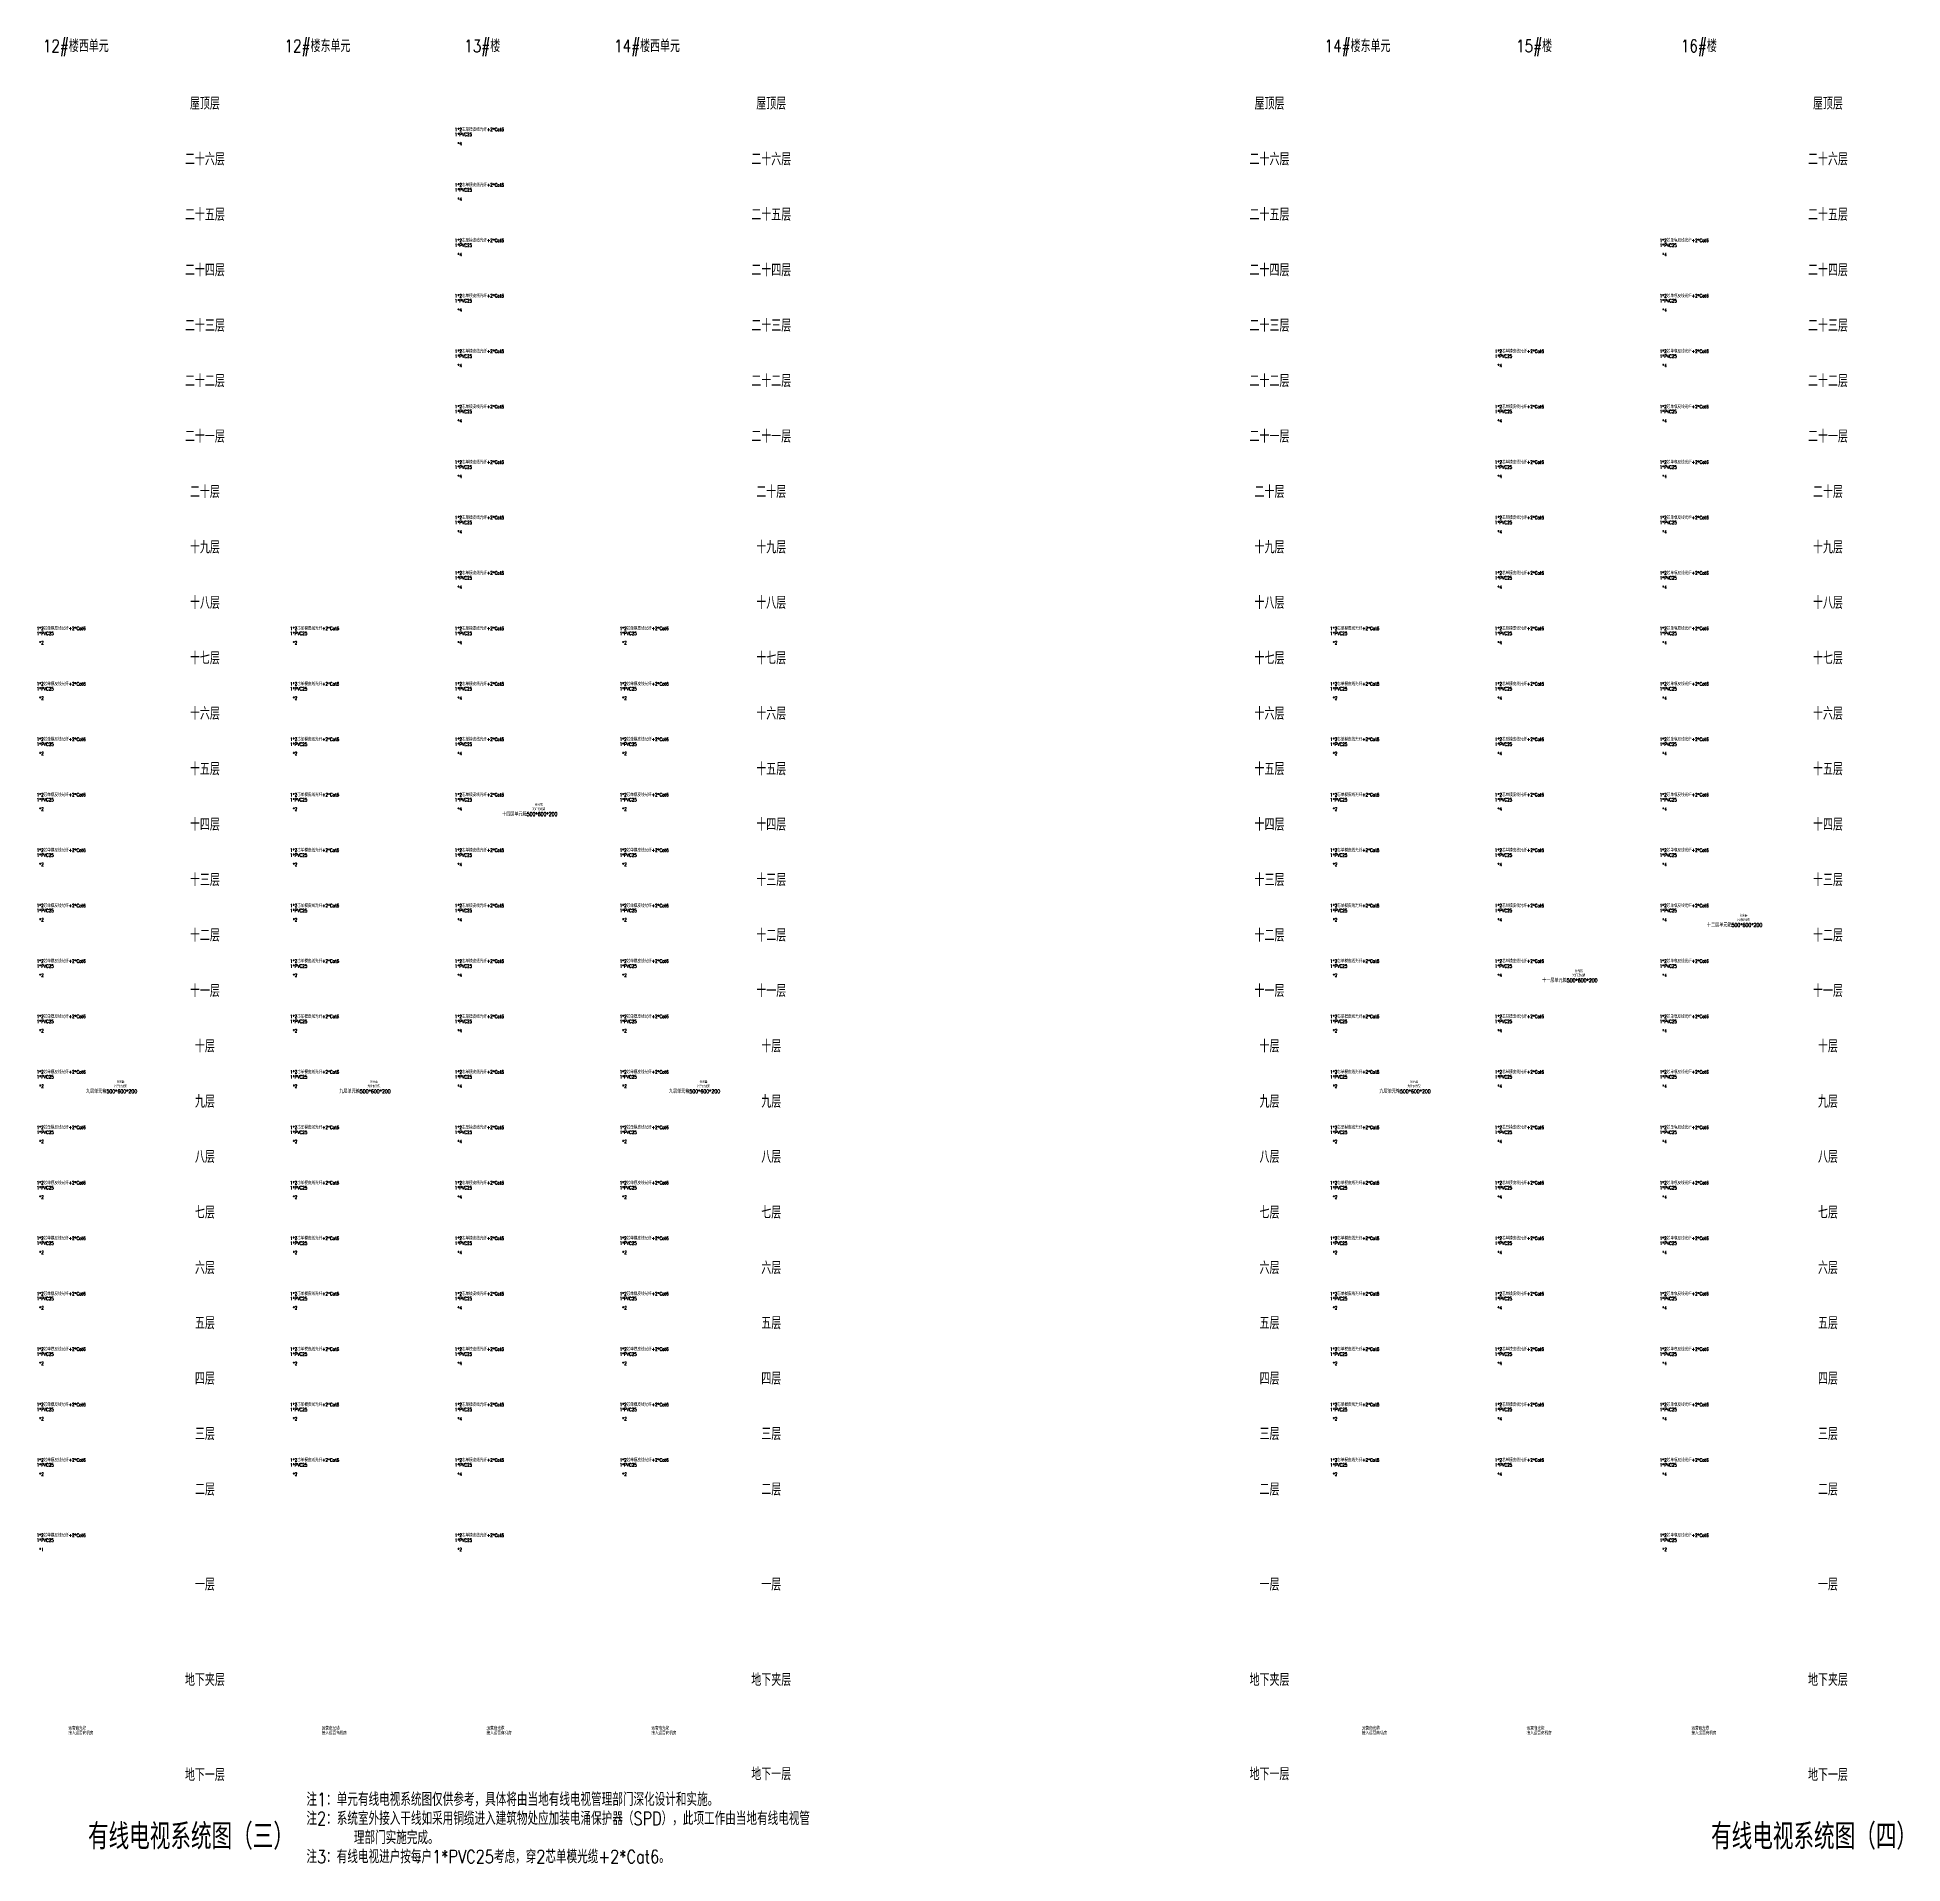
# Model space of a CAD drawing. Extents: x 2114868 to 5528286, y 1846921 to 2016792.
# Drawn here: x 4149461 to 4237773, y 1853081 to 1939561 of the extents above; entities that cross this region are included whole.
import ezdxf
from ezdxf.enums import TextEntityAlignment as Align

# ---------------------------------------------------------------- set-up
doc = ezdxf.new("R2010")
doc.units = 0
doc.header["$LTSCALE"] = 1000
doc.header["$MEASUREMENT"] = 0
for name, color, linetype in [('PUB_TITLE', 4, 'Continuous'), ('T-EQUP-LIST-PLAN', 3, 'Continuous'), ('智能化', 7, 'Continuous')]:
    doc.layers.add(name, color=color, linetype=linetype)
doc.styles.add('_TEL_DIM', font='SIMPLEX', dxfattribs={"width": 0.8, "height": 3.5, "bigfont": 'HZTXT'})
doc.styles.add('HZTXT', font='SIMPLEX.shx', dxfattribs={"width": 0.8, "height": 2500, "bigfont": 'HZTXT.shx'})

msp = doc.modelspace()

# ---------------------------------------------------------------- texts
at = {"layer": 'PUB_TITLE', "style": 'HZTXT', "width": 0.8}
for s, p in [('有线电视系统图（三）', (4151861, 1853759)), ('有线电视系统图（四）', (4228700, 1853759))]:
    msp.add_text(s, height=1218.8, dxfattribs=at).set_placement(p)
at = {"layer": 'T-EQUP-LIST-PLAN', "style": '_TEL_DIM', "width": 0.8}
for s, p in [('12#楼西单元', (4151282, 1939111)), ('12#楼东单元', (4162724, 1939111)), ('13#楼', (4170524, 1939111)), ('14#楼西单元', (4178324, 1939111)), ('14#楼东单元', (4211963, 1939111)), ('15#楼', (4220321, 1939111)), ('16#楼', (4228121, 1939111)), ('屋顶层', (4157396, 1936444)), ('屋顶层', (4184208, 1936444)), ('屋顶层', (4207797, 1936444)), ('屋顶层', (4234235, 1936444)), ('二十六层', (4157396, 1933819)), ('二十六层', (4184208, 1933819)), ('二十六层', (4207797, 1933819)), ('二十六层', (4234235, 1933819)), ('二十五层', (4157396, 1931194)), ('二十五层', (4184208, 1931194)), ('二十五层', (4207797, 1931194)), ('二十五层', (4234235, 1931194)), ('二十四层', (4157396, 1928569)), ('二十四层', (4184208, 1928569)), ('二十四层', (4207797, 1928569)), ('二十四层', (4234235, 1928569)), ('二十三层', (4157396, 1925944)), ('二十三层', (4184208, 1925944)), ('二十三层', (4207797, 1925944)), ('二十三层', (4234235, 1925944)), ('二十二层', (4157396, 1923319)), ('二十二层', (4184208, 1923319)), ('二十二层', (4207797, 1923319)), ('二十二层', (4234235, 1923319)), ('二十一层', (4157396, 1920694)), ('二十一层', (4184208, 1920694)), ('二十一层', (4207797, 1920694)), ('二十一层', (4234235, 1920694)), ('二十层', (4157396, 1918069)), ('二十层', (4184208, 1918069)), ('二十层', (4207797, 1918069)), ('二十层', (4234235, 1918069)), ('十九层', (4157396, 1915444)), ('十九层', (4184208, 1915444)), ('十九层', (4207797, 1915444)), ('十九层', (4234235, 1915444)), ('十八层', (4157396, 1912819)), ('十八层', (4184208, 1912819)), ('十八层', (4207797, 1912819)), ('十八层', (4234235, 1912819)), ('十七层', (4157396, 1910194)), ('十七层', (4184208, 1910194)), ('十七层', (4207797, 1910194)), ('十七层', (4234235, 1910194)), ('十六层', (4157396, 1907569)), ('十六层', (4184208, 1907569)), ('十六层', (4207797, 1907569)), ('十六层', (4234235, 1907569)), ('十五层', (4157396, 1904944)), ('十五层', (4184208, 1904944)), ('十五层', (4207797, 1904944)), ('十五层', (4234235, 1904944)), ('十四层', (4157396, 1902319)), ('十四层', (4184208, 1902319)), ('十四层', (4207797, 1902319)), ('十四层', (4234235, 1902319)), ('十三层', (4157396, 1899694)), ('十三层', (4184208, 1899694)), ('十三层', (4207797, 1899694)), ('十三层', (4234235, 1899694)), ('十二层', (4157396, 1897069)), ('十二层', (4184208, 1897069)), ('十二层', (4207797, 1897069)), ('十二层', (4234235, 1897069)), ('十一层', (4157396, 1894444)), ('十一层', (4184208, 1894444)), ('十一层', (4207797, 1894444)), ('十一层', (4234235, 1894444)), ('十层', (4157396, 1891819)), ('十层', (4184208, 1891819)), ('十层', (4207797, 1891819)), ('十层', (4234235, 1891819)), ('九层', (4157396, 1889194)), ('九层', (4184208, 1889194)), ('九层', (4207797, 1889194)), ('九层', (4234235, 1889194)), ('八层', (4157396, 1886569)), ('八层', (4184208, 1886569)), ('八层', (4207797, 1886569)), ('八层', (4234235, 1886569)), ('七层', (4157396, 1883944)), ('七层', (4184208, 1883944)), ('七层', (4207797, 1883944)), ('七层', (4234235, 1883944)), ('六层', (4157396, 1881319)), ('六层', (4184208, 1881319)), ('六层', (4207797, 1881319)), ('六层', (4234235, 1881319)), ('五层', (4157396, 1878694)), ('五层', (4184208, 1878694)), ('五层', (4207797, 1878694)), ('五层', (4234235, 1878694)), ('四层', (4157396, 1876069)), ('四层', (4184208, 1876069)), ('四层', (4207797, 1876069)), ('四层', (4234235, 1876069)), ('三层', (4157396, 1873444)), ('三层', (4184208, 1873444)), ('三层', (4207797, 1873444)), ('三层', (4234235, 1873444)), ('二层', (4157396, 1870819)), ('二层', (4184208, 1870819)), ('二层', (4207797, 1870819)), ('二层', (4234235, 1870819)), ('一层', (4157396, 1866319)), ('一层', (4184208, 1866319)), ('一层', (4207797, 1866319)), ('一层', (4234235, 1866319)), ('地下夹层', (4157396, 1861819)), ('地下夹层', (4184208, 1861819)), ('地下夹层', (4207797, 1861819)), ('地下夹层', (4234235, 1861819)), ('地下一层', (4157396, 1857319)), ('地下一层', (4184208, 1857357)), ('地下一层', (4207797, 1857357)), ('地下一层', (4234235, 1857319))]:
    msp.add_text(s, height=590, dxfattribs=at).set_placement(p, align=Align.MIDDLE)
at = {"layer": '智能化', "color": 120, "style": '_TEL_DIM', "width": 0.8}
for s, height, p in [('1*2芯单模皮线光纤+2*Cat6', 156.79, (4169229, 1935118)), ('1*PVC25', 156.8, (4169229, 1934883)), ('1*2芯单模皮线光纤+2*Cat6', 156.79, (4169229, 1932493)), ('1*PVC25', 156.8, (4169229, 1932258)), ('1*2芯单模皮线光纤+2*Cat6', 156.79, (4169229, 1929868)), ('1*PVC25', 156.8, (4169229, 1929633)), ('1*2芯单模皮线光纤+2*Cat6', 156.79, (4226268, 1929868)), ('1*PVC25', 156.8, (4226268, 1929633)), ('1*2芯单模皮线光纤+2*Cat6', 156.79, (4169229, 1927243)), ('1*PVC25', 156.8, (4169229, 1927008)), ('1*2芯单模皮线光纤+2*Cat6', 156.79, (4226268, 1927243)), ('1*PVC25', 156.8, (4226268, 1927008)), ('1*2芯单模皮线光纤+2*Cat6', 156.79, (4169229, 1924618)), ('1*PVC25', 156.8, (4169229, 1924383)), ('1*2芯单模皮线光纤+2*Cat6', 156.79, (4218468, 1924618)), ('1*PVC25', 156.8, (4218468, 1924383)), ('1*2芯单模皮线光纤+2*Cat6', 156.79, (4226268, 1924618)), ('1*PVC25', 156.8, (4226268, 1924383)), ('1*2芯单模皮线光纤+2*Cat6', 156.79, (4169229, 1921993)), ('1*PVC25', 156.8, (4169229, 1921758)), ('1*2芯单模皮线光纤+2*Cat6', 156.79, (4218468, 1921993)), ('1*PVC25', 156.8, (4218468, 1921758)), ('1*2芯单模皮线光纤+2*Cat6', 156.79, (4226268, 1921993)), ('1*PVC25', 156.8, (4226268, 1921758)), ('1*2芯单模皮线光纤+2*Cat6', 156.79, (4169229, 1919368)), ('1*PVC25', 156.8, (4169229, 1919133)), ('1*2芯单模皮线光纤+2*Cat6', 156.79, (4218468, 1919368)), ('1*PVC25', 156.8, (4218468, 1919133)), ('1*2芯单模皮线光纤+2*Cat6', 156.79, (4226268, 1919368)), ('1*PVC25', 156.8, (4226268, 1919133)), ('1*2芯单模皮线光纤+2*Cat6', 156.79, (4169229, 1916743)), ('1*PVC25', 156.8, (4169229, 1916508)), ('1*2芯单模皮线光纤+2*Cat6', 156.79, (4218468, 1916743)), ('1*PVC25', 156.8, (4218468, 1916508)), ('1*2芯单模皮线光纤+2*Cat6', 156.79, (4226268, 1916743)), ('1*PVC25', 156.8, (4226268, 1916508)), ('1*2芯单模皮线光纤+2*Cat6', 156.79, (4169229, 1914118)), ('1*PVC25', 156.8, (4169229, 1913883)), ('1*2芯单模皮线光纤+2*Cat6', 156.79, (4218468, 1914118)), ('1*PVC25', 156.8, (4218468, 1913883)), ('1*2芯单模皮线光纤+2*Cat6', 156.79, (4226268, 1914118)), ('1*PVC25', 156.8, (4226268, 1913883)), ('1*2芯单模皮线光纤+2*Cat6', 156.79, (4149429, 1911493)), ('1*PVC25', 156.8, (4149429, 1911258)), ('1*2芯单模皮线光纤+2*Cat6', 156.79, (4161429, 1911493)), ('1*PVC25', 156.8, (4161429, 1911258)), ('1*2芯单模皮线光纤+2*Cat6', 156.79, (4169229, 1911493)), ('1*PVC25', 156.8, (4169229, 1911258)), ('1*2芯单模皮线光纤+2*Cat6', 156.79, (4177029, 1911493)), ('1*PVC25', 156.8, (4177029, 1911258)), ('1*2芯单模皮线光纤+2*Cat6', 156.79, (4210668, 1911493)), ('1*PVC25', 156.8, (4210668, 1911258)), ('1*2芯单模皮线光纤+2*Cat6', 156.79, (4218468, 1911493)), ('1*PVC25', 156.8, (4218468, 1911258)), ('1*2芯单模皮线光纤+2*Cat6', 156.79, (4226268, 1911493)), ('1*PVC25', 156.8, (4226268, 1911258)), ('1*2芯单模皮线光纤+2*Cat6', 156.79, (4149429, 1908868)), ('1*PVC25', 156.8, (4149429, 1908633)), ('1*2芯单模皮线光纤+2*Cat6', 156.79, (4161429, 1908868)), ('1*PVC25', 156.8, (4161429, 1908633)), ('1*2芯单模皮线光纤+2*Cat6', 156.79, (4169229, 1908868)), ('1*PVC25', 156.8, (4169229, 1908633)), ('1*2芯单模皮线光纤+2*Cat6', 156.79, (4177029, 1908868)), ('1*PVC25', 156.8, (4177029, 1908633)), ('1*2芯单模皮线光纤+2*Cat6', 156.79, (4210668, 1908868)), ('1*PVC25', 156.8, (4210668, 1908633)), ('1*2芯单模皮线光纤+2*Cat6', 156.79, (4218468, 1908868)), ('1*PVC25', 156.8, (4218468, 1908633)), ('1*2芯单模皮线光纤+2*Cat6', 156.79, (4226268, 1908868)), ('1*PVC25', 156.8, (4226268, 1908633)), ('1*2芯单模皮线光纤+2*Cat6', 156.79, (4149429, 1906243)), ('1*PVC25', 156.8, (4149429, 1906008)), ('1*2芯单模皮线光纤+2*Cat6', 156.79, (4161429, 1906243)), ('1*PVC25', 156.8, (4161429, 1906008)), ('1*2芯单模皮线光纤+2*Cat6', 156.79, (4169229, 1906243)), ('1*PVC25', 156.8, (4169229, 1906008)), ('1*2芯单模皮线光纤+2*Cat6', 156.79, (4177029, 1906243)), ('1*PVC25', 156.8, (4177029, 1906008)), ('1*2芯单模皮线光纤+2*Cat6', 156.79, (4210668, 1906243)), ('1*PVC25', 156.8, (4210668, 1906008)), ('1*2芯单模皮线光纤+2*Cat6', 156.79, (4218468, 1906243)), ('1*PVC25', 156.8, (4218468, 1906008)), ('1*2芯单模皮线光纤+2*Cat6', 156.79, (4226268, 1906243)), ('1*PVC25', 156.8, (4226268, 1906008)), ('1*2芯单模皮线光纤+2*Cat6', 156.79, (4149429, 1903618)), ('1*PVC25', 156.8, (4149429, 1903383)), ('1*2芯单模皮线光纤+2*Cat6', 156.79, (4161429, 1903618)), ('1*PVC25', 156.8, (4161429, 1903383)), ('1*2芯单模皮线光纤+2*Cat6', 156.79, (4169229, 1903618)), ('1*PVC25', 156.8, (4169229, 1903383)), ('1*2芯单模皮线光纤+2*Cat6', 156.79, (4177029, 1903618)), ('1*PVC25', 156.8, (4177029, 1903383)), ('1*2芯单模皮线光纤+2*Cat6', 156.79, (4210668, 1903618)), ('1*PVC25', 156.8, (4210668, 1903383)), ('1*2芯单模皮线光纤+2*Cat6', 156.79, (4218468, 1903618)), ('1*PVC25', 156.8, (4218468, 1903383)), ('1*2芯单模皮线光纤+2*Cat6', 156.79, (4226268, 1903618)), ('1*PVC25', 156.8, (4226268, 1903383)), ('1*2芯单模皮线光纤+2*Cat6', 156.79, (4149429, 1900993)), ('1*PVC25', 156.8, (4149429, 1900758)), ('1*2芯单模皮线光纤+2*Cat6', 156.79, (4161429, 1900993)), ('1*PVC25', 156.8, (4161429, 1900758)), ('1*2芯单模皮线光纤+2*Cat6', 156.79, (4169229, 1900993)), ('1*PVC25', 156.8, (4169229, 1900758)), ('1*2芯单模皮线光纤+2*Cat6', 156.79, (4177029, 1900993)), ('1*PVC25', 156.8, (4177029, 1900758)), ('1*2芯单模皮线光纤+2*Cat6', 156.79, (4210668, 1900993)), ('1*PVC25', 156.8, (4210668, 1900758)), ('1*2芯单模皮线光纤+2*Cat6', 156.79, (4218468, 1900993)), ('1*PVC25', 156.8, (4218468, 1900758)), ('1*2芯单模皮线光纤+2*Cat6', 156.79, (4226268, 1900993)), ('1*PVC25', 156.8, (4226268, 1900758)), ('1*2芯单模皮线光纤+2*Cat6', 156.79, (4149429, 1898368)), ('1*PVC25', 156.8, (4149429, 1898133)), ('1*2芯单模皮线光纤+2*Cat6', 156.79, (4161429, 1898368)), ('1*PVC25', 156.8, (4161429, 1898133)), ('1*2芯单模皮线光纤+2*Cat6', 156.79, (4169229, 1898368)), ('1*PVC25', 156.8, (4169229, 1898133)), ('1*2芯单模皮线光纤+2*Cat6', 156.79, (4177029, 1898368)), ('1*PVC25', 156.8, (4177029, 1898133)), ('1*2芯单模皮线光纤+2*Cat6', 156.79, (4210668, 1898368)), ('1*PVC25', 156.8, (4210668, 1898133)), ('1*2芯单模皮线光纤+2*Cat6', 156.79, (4218468, 1898368)), ('1*PVC25', 156.8, (4218468, 1898133)), ('1*2芯单模皮线光纤+2*Cat6', 156.79, (4226268, 1898368)), ('1*PVC25', 156.8, (4226268, 1898133)), ('1*2芯单模皮线光纤+2*Cat6', 156.79, (4149429, 1895743)), ('1*PVC25', 156.8, (4149429, 1895508)), ('1*2芯单模皮线光纤+2*Cat6', 156.79, (4161429, 1895743)), ('1*PVC25', 156.8, (4161429, 1895508)), ('1*2芯单模皮线光纤+2*Cat6', 156.79, (4169229, 1895743)), ('1*PVC25', 156.8, (4169229, 1895508)), ('1*2芯单模皮线光纤+2*Cat6', 156.79, (4177029, 1895743)), ('1*PVC25', 156.8, (4177029, 1895508)), ('1*2芯单模皮线光纤+2*Cat6', 156.79, (4210668, 1895743)), ('1*PVC25', 156.8, (4210668, 1895508)), ('1*2芯单模皮线光纤+2*Cat6', 156.79, (4218468, 1895743)), ('1*PVC25', 156.8, (4218468, 1895508)), ('1*2芯单模皮线光纤+2*Cat6', 156.79, (4226268, 1895743)), ('1*PVC25', 156.8, (4226268, 1895508)), ('1*2芯单模皮线光纤+2*Cat6', 156.79, (4149429, 1893118)), ('1*PVC25', 156.8, (4149429, 1892883)), ('1*2芯单模皮线光纤+2*Cat6', 156.79, (4161429, 1893118)), ('1*PVC25', 156.8, (4161429, 1892883)), ('1*2芯单模皮线光纤+2*Cat6', 156.79, (4169229, 1893118)), ('1*PVC25', 156.8, (4169229, 1892883)), ('1*2芯单模皮线光纤+2*Cat6', 156.79, (4177029, 1893118)), ('1*PVC25', 156.8, (4177029, 1892883)), ('1*2芯单模皮线光纤+2*Cat6', 156.79, (4210668, 1893118)), ('1*PVC25', 156.8, (4210668, 1892883)), ('1*2芯单模皮线光纤+2*Cat6', 156.79, (4218468, 1893118)), ('1*PVC25', 156.8, (4218468, 1892883)), ('1*2芯单模皮线光纤+2*Cat6', 156.79, (4226268, 1893118)), ('1*PVC25', 156.8, (4226268, 1892883)), ('1*2芯单模皮线光纤+2*Cat6', 156.79, (4149429, 1890493)), ('1*PVC25', 156.8, (4149429, 1890258)), ('1*2芯单模皮线光纤+2*Cat6', 156.79, (4161429, 1890493)), ('1*PVC25', 156.8, (4161429, 1890258)), ('1*2芯单模皮线光纤+2*Cat6', 156.79, (4169229, 1890493)), ('1*PVC25', 156.8, (4169229, 1890258)), ('1*2芯单模皮线光纤+2*Cat6', 156.79, (4177029, 1890493)), ('1*PVC25', 156.8, (4177029, 1890258)), ('1*2芯单模皮线光纤+2*Cat6', 156.79, (4210668, 1890493)), ('1*PVC25', 156.8, (4210668, 1890258)), ('1*2芯单模皮线光纤+2*Cat6', 156.79, (4218468, 1890493)), ('1*PVC25', 156.8, (4218468, 1890258)), ('1*2芯单模皮线光纤+2*Cat6', 156.79, (4226268, 1890493)), ('1*PVC25', 156.8, (4226268, 1890258)), ('1*2芯单模皮线光纤+2*Cat6', 156.79, (4149429, 1887868)), ('1*PVC25', 156.8, (4149429, 1887633)), ('1*2芯单模皮线光纤+2*Cat6', 156.79, (4161429, 1887868)), ('1*PVC25', 156.8, (4161429, 1887633)), ('1*2芯单模皮线光纤+2*Cat6', 156.79, (4169229, 1887868)), ('1*PVC25', 156.8, (4169229, 1887633)), ('1*2芯单模皮线光纤+2*Cat6', 156.79, (4177029, 1887868)), ('1*PVC25', 156.8, (4177029, 1887633)), ('1*2芯单模皮线光纤+2*Cat6', 156.79, (4210668, 1887868)), ('1*PVC25', 156.8, (4210668, 1887633)), ('1*2芯单模皮线光纤+2*Cat6', 156.79, (4218468, 1887868)), ('1*PVC25', 156.8, (4218468, 1887633)), ('1*2芯单模皮线光纤+2*Cat6', 156.79, (4226268, 1887868)), ('1*PVC25', 156.8, (4226268, 1887633)), ('1*2芯单模皮线光纤+2*Cat6', 156.79, (4149429, 1885243)), ('1*PVC25', 156.8, (4149429, 1885008)), ('1*2芯单模皮线光纤+2*Cat6', 156.79, (4161429, 1885243)), ('1*PVC25', 156.8, (4161429, 1885008)), ('1*2芯单模皮线光纤+2*Cat6', 156.79, (4169229, 1885243)), ('1*PVC25', 156.8, (4169229, 1885008)), ('1*2芯单模皮线光纤+2*Cat6', 156.79, (4177029, 1885243)), ('1*PVC25', 156.8, (4177029, 1885008)), ('1*2芯单模皮线光纤+2*Cat6', 156.79, (4210668, 1885243)), ('1*PVC25', 156.8, (4210668, 1885008)), ('1*2芯单模皮线光纤+2*Cat6', 156.79, (4218468, 1885243)), ('1*PVC25', 156.8, (4218468, 1885008)), ('1*2芯单模皮线光纤+2*Cat6', 156.79, (4226268, 1885243)), ('1*PVC25', 156.8, (4226268, 1885008)), ('1*2芯单模皮线光纤+2*Cat6', 156.79, (4149429, 1882618)), ('1*PVC25', 156.8, (4149429, 1882383)), ('1*2芯单模皮线光纤+2*Cat6', 156.79, (4161429, 1882618)), ('1*PVC25', 156.8, (4161429, 1882383)), ('1*2芯单模皮线光纤+2*Cat6', 156.79, (4169229, 1882618)), ('1*PVC25', 156.8, (4169229, 1882383)), ('1*2芯单模皮线光纤+2*Cat6', 156.79, (4177029, 1882618)), ('1*PVC25', 156.8, (4177029, 1882383)), ('1*2芯单模皮线光纤+2*Cat6', 156.79, (4210668, 1882618)), ('1*PVC25', 156.8, (4210668, 1882383)), ('1*2芯单模皮线光纤+2*Cat6', 156.79, (4218468, 1882618)), ('1*PVC25', 156.8, (4218468, 1882383)), ('1*2芯单模皮线光纤+2*Cat6', 156.79, (4226268, 1882618)), ('1*PVC25', 156.8, (4226268, 1882383)), ('1*2芯单模皮线光纤+2*Cat6', 156.79, (4149429, 1879993)), ('1*2芯单模皮线光纤+2*Cat6', 156.79, (4161429, 1879993)), ('1*2芯单模皮线光纤+2*Cat6', 156.79, (4169229, 1879993)), ('1*2芯单模皮线光纤+2*Cat6', 156.79, (4177029, 1879993)), ('1*2芯单模皮线光纤+2*Cat6', 156.79, (4210668, 1879993)), ('1*2芯单模皮线光纤+2*Cat6', 156.79, (4218468, 1879993)), ('1*2芯单模皮线光纤+2*Cat6', 156.79, (4226268, 1879993)), ('1*PVC25', 156.8, (4149429, 1879758)), ('1*PVC25', 156.8, (4161429, 1879758)), ('1*PVC25', 156.8, (4169229, 1879758)), ('1*PVC25', 156.8, (4177029, 1879758)), ('1*PVC25', 156.8, (4210668, 1879758)), ('1*PVC25', 156.8, (4218468, 1879758)), ('1*PVC25', 156.8, (4226268, 1879758)), ('1*2芯单模皮线光纤+2*Cat6', 156.79, (4149429, 1877368)), ('1*2芯单模皮线光纤+2*Cat6', 156.79, (4161429, 1877368)), ('1*2芯单模皮线光纤+2*Cat6', 156.79, (4169229, 1877368)), ('1*2芯单模皮线光纤+2*Cat6', 156.79, (4177029, 1877368)), ('1*2芯单模皮线光纤+2*Cat6', 156.79, (4210668, 1877368)), ('1*2芯单模皮线光纤+2*Cat6', 156.79, (4218468, 1877368)), ('1*2芯单模皮线光纤+2*Cat6', 156.79, (4226268, 1877368)), ('1*PVC25', 156.8, (4149429, 1877133)), ('1*PVC25', 156.8, (4161429, 1877133)), ('1*PVC25', 156.8, (4169229, 1877133)), ('1*PVC25', 156.8, (4177029, 1877133)), ('1*PVC25', 156.8, (4210668, 1877133)), ('1*PVC25', 156.8, (4218468, 1877133)), ('1*PVC25', 156.8, (4226268, 1877133)), ('1*2芯单模皮线光纤+2*Cat6', 156.79, (4149429, 1874743)), ('1*2芯单模皮线光纤+2*Cat6', 156.79, (4161429, 1874743)), ('1*2芯单模皮线光纤+2*Cat6', 156.79, (4169229, 1874743)), ('1*2芯单模皮线光纤+2*Cat6', 156.79, (4177029, 1874743)), ('1*2芯单模皮线光纤+2*Cat6', 156.79, (4210668, 1874743)), ('1*2芯单模皮线光纤+2*Cat6', 156.79, (4218468, 1874743)), ('1*2芯单模皮线光纤+2*Cat6', 156.79, (4226268, 1874743)), ('1*PVC25', 156.8, (4149429, 1874508)), ('1*PVC25', 156.8, (4161429, 1874508)), ('1*PVC25', 156.8, (4169229, 1874508)), ('1*PVC25', 156.8, (4177029, 1874508)), ('1*PVC25', 156.8, (4210668, 1874508)), ('1*PVC25', 156.8, (4218468, 1874508)), ('1*PVC25', 156.8, (4226268, 1874508)), ('1*2芯单模皮线光纤+2*Cat6', 156.79, (4149429, 1872118)), ('1*2芯单模皮线光纤+2*Cat6', 156.79, (4161429, 1872118)), ('1*2芯单模皮线光纤+2*Cat6', 156.79, (4169229, 1872118)), ('1*2芯单模皮线光纤+2*Cat6', 156.79, (4177029, 1872118)), ('1*2芯单模皮线光纤+2*Cat6', 156.79, (4210668, 1872118)), ('1*2芯单模皮线光纤+2*Cat6', 156.79, (4218468, 1872118)), ('1*2芯单模皮线光纤+2*Cat6', 156.79, (4226268, 1872118)), ('1*PVC25', 156.8, (4149429, 1871883)), ('1*PVC25', 156.8, (4161429, 1871883)), ('1*PVC25', 156.8, (4169229, 1871883)), ('1*PVC25', 156.8, (4177029, 1871883)), ('1*PVC25', 156.8, (4210668, 1871883)), ('1*PVC25', 156.8, (4218468, 1871883)), ('1*PVC25', 156.8, (4226268, 1871883)), ('1*2芯单模皮线光纤+2*Cat6', 156.79, (4149429, 1868555)), ('1*2芯单模皮线光纤+2*Cat6', 156.79, (4169229, 1868555)), ('1*2芯单模皮线光纤+2*Cat6', 156.79, (4226268, 1868555)), ('1*PVC25', 156.8, (4149429, 1868320)), ('1*PVC25', 156.8, (4169229, 1868320)), ('1*PVC25', 156.8, (4226268, 1868320)), ('接入运营商机房', 156.8, (4150930, 1859192)), ('运营商光缆', 156.8, (4150930, 1859418)), ('接入运营商机房', 156.8, (4162930, 1859192)), ('运营商光缆', 156.8, (4162930, 1859418)), ('接入运营商机房', 156.8, (4170730, 1859192)), ('运营商光缆', 156.8, (4170730, 1859418)), ('接入运营商机房', 156.8, (4178530, 1859192)), ('运营商光缆', 156.8, (4178530, 1859418)), ('接入运营商机房', 156.8, (4212170, 1859192)), ('运营商光缆', 156.8, (4212170, 1859418)), ('接入运营商机房', 156.8, (4219970, 1859192)), ('运营商光缆', 156.8, (4219970, 1859418)), ('接入运营商机房', 156.8, (4227770, 1859192)), ('运营商光缆', 156.8, (4227770, 1859418))]:
    msp.add_text(s, height=height, dxfattribs=at).set_placement(p)
at = {"layer": '智能化', "color": 3, "style": '_TEL_DIM', "width": 0.8}
for s, p in [('*4', (4169353, 1934442)), ('*4', (4169353, 1931817)), ('*4', (4169353, 1929192)), ('*4', (4226392, 1929192)), ('*4', (4169353, 1926567)), ('*4', (4226392, 1926567)), ('*4', (4169353, 1923942)), ('*4', (4218592, 1923942)), ('*4', (4226392, 1923942)), ('*4', (4169353, 1921317)), ('*4', (4218592, 1921317)), ('*4', (4226392, 1921317)), ('*4', (4169353, 1918692)), ('*4', (4218592, 1918692)), ('*4', (4226392, 1918692)), ('*4', (4169353, 1916067)), ('*4', (4218592, 1916067)), ('*4', (4226392, 1916067)), ('*4', (4169353, 1913442)), ('*4', (4218592, 1913442)), ('*4', (4226392, 1913442)), ('*2', (4149553, 1910817)), ('*2', (4161553, 1910817)), ('*4', (4169353, 1910817)), ('*2', (4177153, 1910817)), ('*2', (4210792, 1910817)), ('*4', (4218592, 1910817)), ('*4', (4226392, 1910817)), ('*2', (4149553, 1908192)), ('*2', (4161553, 1908192)), ('*4', (4169353, 1908192)), ('*2', (4177153, 1908192)), ('*2', (4210792, 1908192)), ('*4', (4218592, 1908192)), ('*4', (4226392, 1908192)), ('*2', (4149553, 1905567)), ('*2', (4161553, 1905567)), ('*4', (4169353, 1905567)), ('*2', (4177153, 1905567)), ('*2', (4210792, 1905567)), ('*4', (4218592, 1905567)), ('*4', (4226392, 1905567)), ('*2', (4149553, 1902942)), ('*2', (4161553, 1902942)), ('*4', (4169353, 1902942)), ('*2', (4177153, 1902942)), ('*2', (4210792, 1902942)), ('*4', (4218592, 1902942)), ('*4', (4226392, 1902942)), ('*2', (4149553, 1900317)), ('*2', (4161553, 1900317)), ('*4', (4169353, 1900317)), ('*2', (4177153, 1900317)), ('*2', (4210792, 1900317)), ('*4', (4218592, 1900317)), ('*4', (4226392, 1900317)), ('*2', (4149553, 1897692)), ('*2', (4161553, 1897692)), ('*4', (4169353, 1897692)), ('*2', (4177153, 1897692)), ('*2', (4210792, 1897692)), ('*4', (4218592, 1897692)), ('*4', (4226392, 1897692)), ('*2', (4149553, 1895067)), ('*2', (4161553, 1895067)), ('*4', (4169353, 1895067)), ('*2', (4177153, 1895067)), ('*2', (4210792, 1895067)), ('*4', (4218592, 1895067)), ('*4', (4226392, 1895067)), ('*2', (4149553, 1892442)), ('*2', (4161553, 1892442)), ('*4', (4169353, 1892442)), ('*2', (4177153, 1892442)), ('*2', (4210792, 1892442)), ('*4', (4218592, 1892442)), ('*4', (4226392, 1892442)), ('*2', (4149553, 1889817)), ('*2', (4161553, 1889817)), ('*4', (4169353, 1889817)), ('*2', (4177153, 1889817)), ('*2', (4210792, 1889817)), ('*4', (4218592, 1889817)), ('*4', (4226392, 1889817)), ('*2', (4149553, 1887192)), ('*2', (4161553, 1887192)), ('*4', (4169353, 1887192)), ('*2', (4177153, 1887192)), ('*2', (4210792, 1887192)), ('*4', (4218592, 1887192)), ('*4', (4226392, 1887192)), ('*2', (4149553, 1884567)), ('*2', (4161553, 1884567)), ('*4', (4169353, 1884567)), ('*2', (4177153, 1884567)), ('*2', (4210792, 1884567)), ('*4', (4218592, 1884567)), ('*4', (4226392, 1884567)), ('*2', (4149553, 1881942)), ('*2', (4161553, 1881942)), ('*4', (4169353, 1881942)), ('*2', (4177153, 1881942)), ('*2', (4210792, 1881942)), ('*4', (4218592, 1881942)), ('*4', (4226392, 1881942)), ('*2', (4149553, 1879317)), ('*2', (4161553, 1879317)), ('*4', (4169353, 1879317)), ('*2', (4177153, 1879317)), ('*2', (4210792, 1879317)), ('*4', (4218592, 1879317)), ('*4', (4226392, 1879317)), ('*2', (4149553, 1876692)), ('*2', (4161553, 1876692)), ('*4', (4169353, 1876692)), ('*2', (4177153, 1876692)), ('*2', (4210792, 1876692)), ('*4', (4218592, 1876692)), ('*4', (4226392, 1876692)), ('*2', (4149553, 1874067)), ('*2', (4161553, 1874067)), ('*4', (4169353, 1874067)), ('*2', (4177153, 1874067)), ('*2', (4210792, 1874067)), ('*4', (4218592, 1874067)), ('*4', (4226392, 1874067)), ('*2', (4149553, 1871442)), ('*2', (4161553, 1871442)), ('*4', (4169353, 1871442)), ('*2', (4177153, 1871442)), ('*2', (4210792, 1871442)), ('*4', (4218592, 1871442)), ('*4', (4226392, 1871442)), ('*1', (4149553, 1867879)), ('*2', (4169353, 1867879)), ('*2', (4226392, 1867879))]:
    msp.add_text(s, height=156.8, dxfattribs=at).set_placement(p)
at = {"layer": '智能化', "color": 2, "linetype": 'ByBlock', "style": '_TEL_DIM', "width": 0.8}
for s, height, p in [('分光器', 112.5, (4173198, 1903225)), ('十四层单元箱500*600*200', 180, (4172774, 1902779)), ('光纤配线架', 112.5, (4173198, 1903018)), ('光纤配线架', 112.5, (4230237, 1897768)), ('分光器', 112.5, (4230237, 1897975)), ('十二层单元箱500*600*200', 180, (4229814, 1897529)), ('光纤配线架', 112.5, (4222437, 1895143)), ('分光器', 112.5, (4222437, 1895350)), ('十一层单元箱500*600*200', 180, (4222014, 1894904)), ('光纤配线架', 112.5, (4153398, 1889893)), ('分光器', 112.5, (4153398, 1890100)), ('光纤配线架', 112.5, (4165398, 1889893)), ('分光器', 112.5, (4165398, 1890100)), ('光纤配线架', 112.5, (4180998, 1889893)), ('分光器', 112.5, (4180998, 1890100)), ('光纤配线架', 112.5, (4214637, 1889893)), ('分光器', 112.5, (4214637, 1890100)), ('九层单元箱500*600*200', 180, (4152974, 1889654)), ('九层单元箱500*600*200', 180, (4164974, 1889654)), ('九层单元箱500*600*200', 180, (4180574, 1889654)), ('九层单元箱500*600*200', 180, (4214214, 1889654))]:
    msp.add_text(s, height=height, dxfattribs=at).set_placement(p, align=Align.MIDDLE_CENTER)
at = {"layer": '智能化', "style": '_TEL_DIM', "width": 0.8}
for s, p in [('注1：单元有线电视系统图仅供参考，具体将由当地有线电视管理部门深化设计和实施。', (4162203, 1855813)), ('注2：系统室外接入干线如采用铜缆进入建筑物处应加装电涌保护器（SPD），此项工作由当地有线电视管', (4162203, 1854910)), ('      理部门实施完成。', (4162203, 1854006)), ('注3：有线电视进户按每户1*PVC25考虑，穿2芯单模光缆+2*Cat6。', (4162203, 1853102))]:
    msp.add_text(s, height=627.18, dxfattribs=at).set_placement(p)

doc.saveas('drawing.dxf')
